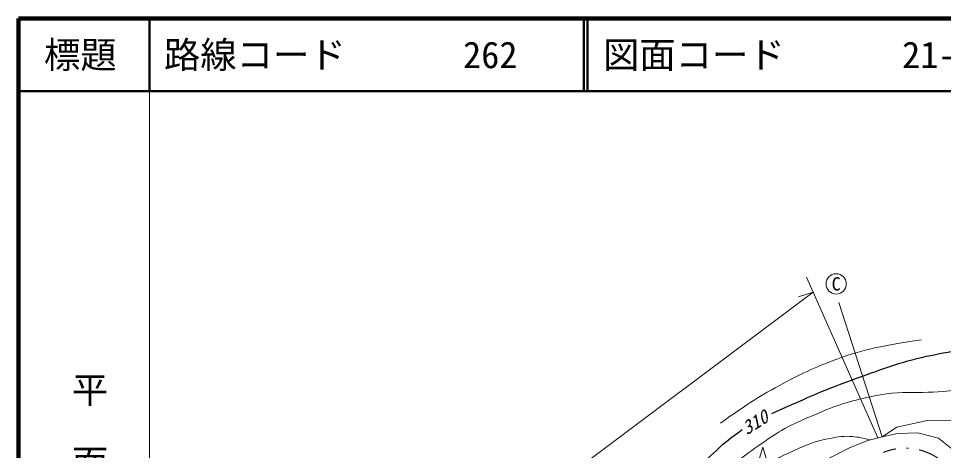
# Model space of a CAD drawing. Units: millimetres, scale not verified. Extents: x 40000 to 680000, y 20000 to 380000.
# Drawn here: x 40000 to 167212, y 320549 to 380000 of the extents above; entities that cross this region are included whole.
import ezdxf
from ezdxf.enums import TextEntityAlignment as Align

# ---------------------------------------------------------------- set-up
doc = ezdxf.new("R2010")
doc.units = ezdxf.units.MM
doc.header["$LTSCALE"] = 1000
doc.linetypes.add('DASHED', pattern=[7.5, 6, -1.5])
doc.linetypes.add('LONG_DASHED_DOTTED', pattern=[15.25, 12, -1.5, 0.25, -1.5])
for name, color, linetype, lineweight in [('M-BGD', 7, 'Continuous', 13), ('M-BMK', 2, 'LONG_DASHED_DOTTED', 13), ('M-STR-HTXT', 7, 'Continuous', 13), ('M-TTL', 2, 'Continuous', 140), ('M-TTL-BAND', 7, 'Continuous', 13), ('M-TTL-LINE', 7, 'Continuous', 50)]:
    doc.layers.add(name, color=color, linetype=linetype, lineweight=lineweight)
doc.layers.add('M-TTL-TXT', color=7, linetype='Continuous')
doc.styles.add('@ＭＳ ゴシック', font='')
doc.styles.add('ＭＳ ゴシック', font='')
doc.styles.get('@ＭＳ ゴシック').set_extended_font_data('@MS Gothic')
doc.styles.get('ＭＳ ゴシック').set_extended_font_data('MS Gothic')

msp = doc.modelspace()

# ---------------------------------------------------------------- linework, layer by layer
at = {"layer": 'M-BGD'}
for p, q in [((141749, 319026), (142349, 321026)), ((142349, 321026), (142949, 319026))]:
    msp.add_line(p, q, dxfattribs=at)
at = {"layer": 'M-BGD', "linetype": 'DASHED'}
msp.add_lwpolyline([(158772, 322447), (160772, 323777), (164968, 324689), (168916, 324744), (172395, 323860), (175652, 322369), (177005, 320741), (177888, 318670), (177640, 316710), (176011, 314833), (174548, 312707), (173527, 310001), (172312, 308538), (171398, 308069)], dxfattribs=at)
at = {"layer": 'M-BGD'}
msp.add_lwpolyline([(150232, 318858), (154373, 320975), (156784, 321932), (158772, 322447), (160870, 322907), (163686, 322981), (166539, 322245), (169042, 320239)], dxfattribs=at)
for points, knots in [([(136524, 324319), (140209, 326902), (141327, 327718), (144640, 329495), (147574, 331069), (149264, 331895), (152384, 333056), (156819, 334708), (158706, 334890), (164186, 335790)], [0, 0, 0, 0, 1, 1, 1, 2, 2, 2, 3, 3, 3, 3]), ([(109020, 293316), (111412, 292706), (112079, 292515), (114072, 292156), (115489, 291901), (116279, 291680), (117716, 291604), (118450, 291565), (118895, 291487), (119594, 291714), (120370, 291967), (120700, 292358), (121333, 292874), (122865, 294121), (123487, 295083), (124784, 296573), (126993, 299113), (128485, 300382), (130195, 303282), (131082, 304786), (131418, 305716), (132182, 307285), (133913, 310836), (134330, 313143), (136572, 316395), (138371, 319005), (140035, 319971), (142618, 321806), (145327, 323732), (147097, 324453), (150155, 325754), (152998, 326965), (154695, 327439), (157719, 328073), (162293, 329032), (165067, 328079), (169646, 329012), (172311, 329555), (173322, 329788), (176382, 330779)], [0, 0, 0, 0, 1, 1, 1, 2, 2, 2, 3, 3, 3, 4, 4, 4, 5, 5, 5, 6, 6, 6, 7, 7, 7, 8, 8, 8, 9, 9, 9, 10, 10, 10, 11, 11, 11, 12, 12, 12, 13, 13, 13, 13]), ([(106294, 292842), (109008, 292449), (109807, 292333), (112018, 291811), (114249, 291285), (115379, 290475), (117650, 290155), (118596, 290021), (119185, 289812), (120097, 290099), (121393, 290507), (121958, 291136), (123024, 291977), (124514, 293152), (125067, 294120), (126360, 295510), (128145, 297431), (129436, 298287), (130873, 300480), (132917, 303596), (133114, 305858), (134890, 309135), (135989, 311162), (136575, 312356), (138079, 314104), (139505, 315761), (140432, 316600), (142179, 317914), (144037, 319311), (145217, 319939), (147355, 320854), (148963, 321542), (149898, 321915), (151620, 322221), (152810, 322432), (153500, 322570), (154703, 322466), (155634, 322385), (156018, 322301), (157049, 322000)], [0, 0, 0, 0, 1, 1, 1, 2, 2, 2, 3, 3, 3, 4, 4, 4, 5, 5, 5, 6, 6, 6, 7, 7, 7, 8, 8, 8, 9, 9, 9, 10, 10, 10, 11, 11, 11, 12, 12, 12, 13, 13, 13, 13])]:
    msp.add_open_spline(points, degree=3, knots=knots, dxfattribs=at)
at = {"layer": 'M-BGD', "lineweight": 25}
for points, knots in [([(143605, 325644), (149136, 328118), (150703, 328867), (155407, 330530), (159068, 331825), (161094, 332697), (164890, 333512), (167311, 334032), (168205, 334195), (171143, 334547)], [0, 0, 0, 0, 1, 1, 1, 2, 2, 2, 3, 3, 3, 3]), ([(112547, 294151), (113889, 293430), (114741, 293007), (116232, 293115), (117841, 293233), (118600, 294049), (119918, 294979), (121377, 296009), (121870, 296971), (123024, 298333), (125040, 300714), (126287, 301975), (127993, 304586), (128679, 305636), (129097, 306216), (129608, 307361), (130443, 309230), (130699, 310362), (131389, 312289), (132123, 314341), (132157, 315664), (133252, 317548), (134052, 318924), (134838, 319468), (135985, 320571), (137262, 321798), (137805, 322181), (139505, 323428)], [0, 0, 0, 0, 1, 1, 1, 2, 2, 2, 3, 3, 3, 4, 4, 4, 5, 5, 5, 6, 6, 6, 7, 7, 7, 8, 8, 8, 9, 9, 9, 9])]:
    msp.add_open_spline(points, degree=3, knots=knots, dxfattribs=at)
at = {"layer": 'M-BMK'}
msp.add_arc((161952, 312867), 8006, 350.28227, 111.92838, dxfattribs=at)
at = {"layer": 'M-STR-HTXT'}
for p, q in [((148374, 344402), (158167, 322290)), ((149285, 342343), (147265, 341704)), ((158772, 322447), (152805, 340895))]:
    msp.add_line(p, q, dxfattribs=at)
msp.add_lwpolyline([(67588, 261113), (88273, 296612), (149285, 342343)], dxfattribs=at)
msp.add_circle((152451, 343483), 1398, dxfattribs=at)
at = {"layer": 'M-TTL'}
for p, q in [((40000, 380000), (40000, 20000)), ((680000, 380000), (40000, 380000))]:
    msp.add_line(p, q, dxfattribs=at)
at = {"layer": 'M-TTL-BAND'}
msp.add_line((58000, 370000), (58000, 20000), dxfattribs=at)
at = {"layer": 'M-TTL-LINE'}
for p, q in [((58000, 380000), (58000, 370000)), ((117750, 380000), (117750, 370000)), ((118250, 380000), (118250, 370000)), ((40000, 370000), (680000, 370000))]:
    msp.add_line(p, q, dxfattribs=at)

# ---------------------------------------------------------------- texts
at = {"layer": 'M-BGD', "style": 'ＭＳ ゴシック', "oblique": 20}
msp.add_text('310', height=1833, rotation=32.276, dxfattribs=at).set_placement((141245, 324388), align=Align.MIDDLE_CENTER)
at = {"layer": 'M-STR-HTXT', "style": 'ＭＳ ゴシック'}
msp.add_text('C', height=1833, dxfattribs=at).set_placement((152451, 343483), align=Align.MIDDLE_CENTER)
at = {"layer": 'M-TTL-BAND', "style": '@ＭＳ ゴシック'}
msp.add_text('平  面  図', height=3666, rotation=270, dxfattribs=at).set_placement((49777, 306475), align=Align.MIDDLE_RIGHT)
at = {"layer": 'M-TTL-TXT', "style": 'ＭＳ ゴシック'}
msp.add_text('標題', height=3666, dxfattribs=at).set_placement((48500, 375000), align=Align.MIDDLE_CENTER)
for s, p in [('路線コード', (60000, 375000)), ('262', (101142, 375000)), ('図面コード', (120380, 375000)), ('21-0', (161521, 375000))]:
    msp.add_text(s, height=3666, dxfattribs=at).set_placement(p, align=Align.MIDDLE_LEFT)

doc.saveas('drawing.dxf')
